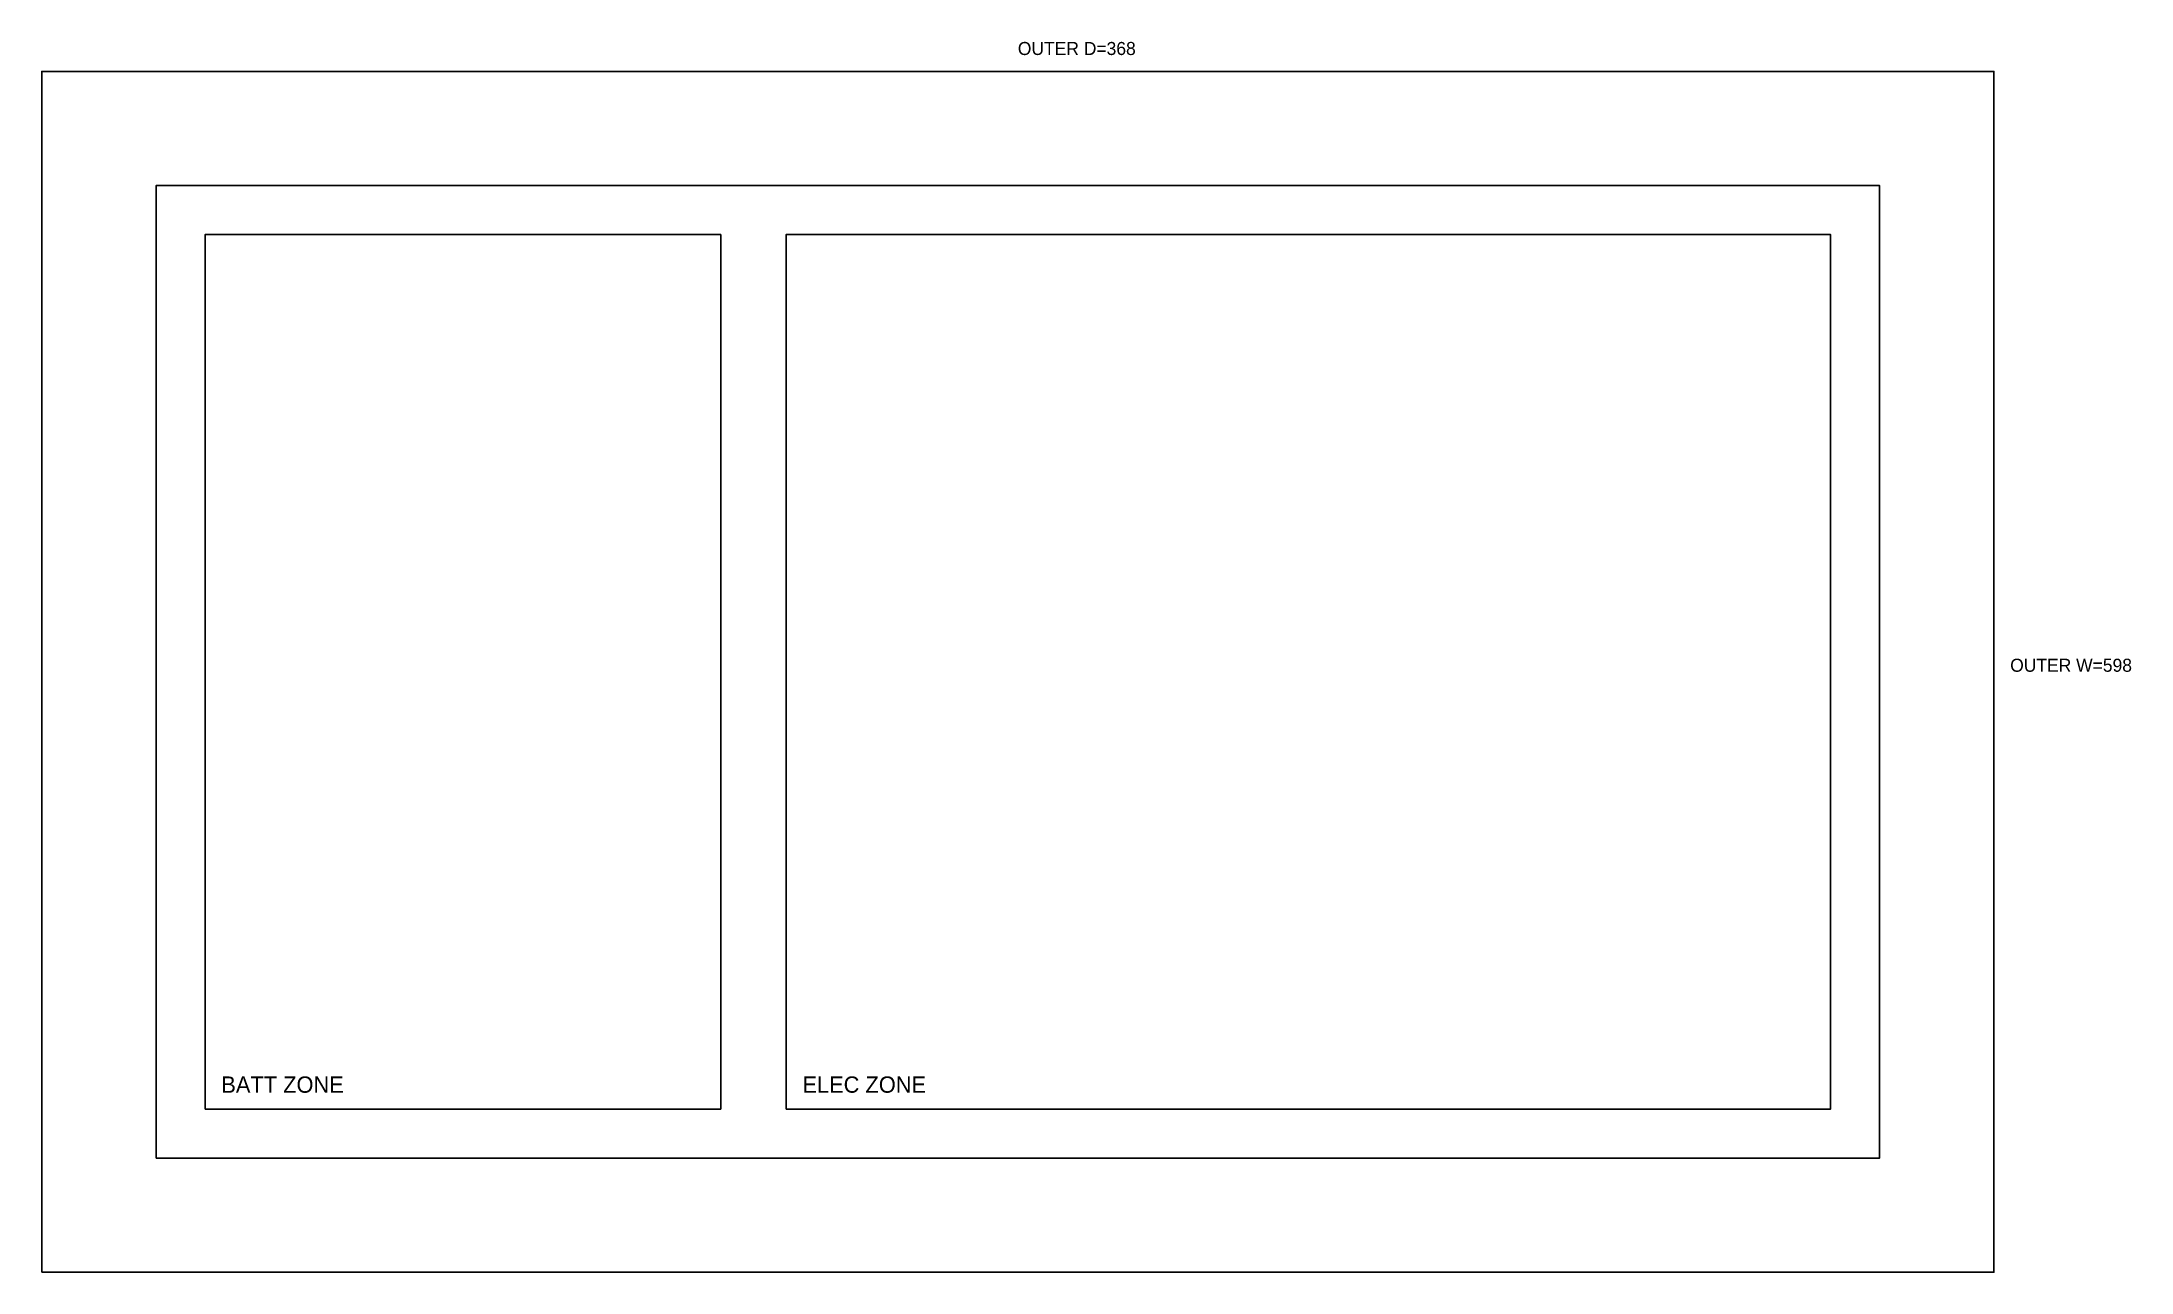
# Model space of a CAD drawing. Header units: metres. Extents: x -299 to 341, y -184 to 193.
import ezdxf

# ---------------------------------------------------------------- set-up
doc = ezdxf.new("R2010")
doc.units = ezdxf.units.M
for name, color, linetype in [('ANNOTATIONS', 7, 'Continuous'), ('BATTERY_ZONE', 2, 'Continuous'), ('ELEC_ZONE', 4, 'Continuous'), ('SHELL_1', 1, 'Continuous'), ('SHELL_2', 3, 'Continuous')]:
    doc.layers.add(name, color=color, linetype=linetype)

msp = doc.modelspace()

# ---------------------------------------------------------------- linework, layer by layer
at = {"layer": 'BATTERY_ZONE'}
msp.add_lwpolyline([(-249, -134), (-91, -134), (-91, 134), (-249, 134)], close=True, dxfattribs=at)
at = {"layer": 'ELEC_ZONE'}
msp.add_lwpolyline([(-71, -134), (249, -134), (249, 134), (-71, 134)], close=True, dxfattribs=at)
at = {"layer": 'SHELL_1'}
msp.add_lwpolyline([(-299, -184), (299, -184), (299, 184), (-299, 184)], close=True, dxfattribs=at)
at = {"layer": 'SHELL_2'}
msp.add_lwpolyline([(-264, -149), (264, -149), (264, 149), (-264, 149)], close=True, dxfattribs=at)

# ---------------------------------------------------------------- texts
at = {"layer": 'ANNOTATIONS'}
for s, p in [('OUTER D=368', (0, 189)), ('OUTER W=598', (304, 0))]:
    msp.add_text(s, height=4, dxfattribs=at).set_placement(p)
at = {"layer": 'BATTERY_ZONE'}
msp.add_text('BATT ZONE', height=5, dxfattribs=at).set_placement((-244, -129))
at = {"layer": 'ELEC_ZONE'}
msp.add_text('ELEC ZONE', height=5, dxfattribs=at).set_placement((-66, -129))

doc.saveas('drawing.dxf')
